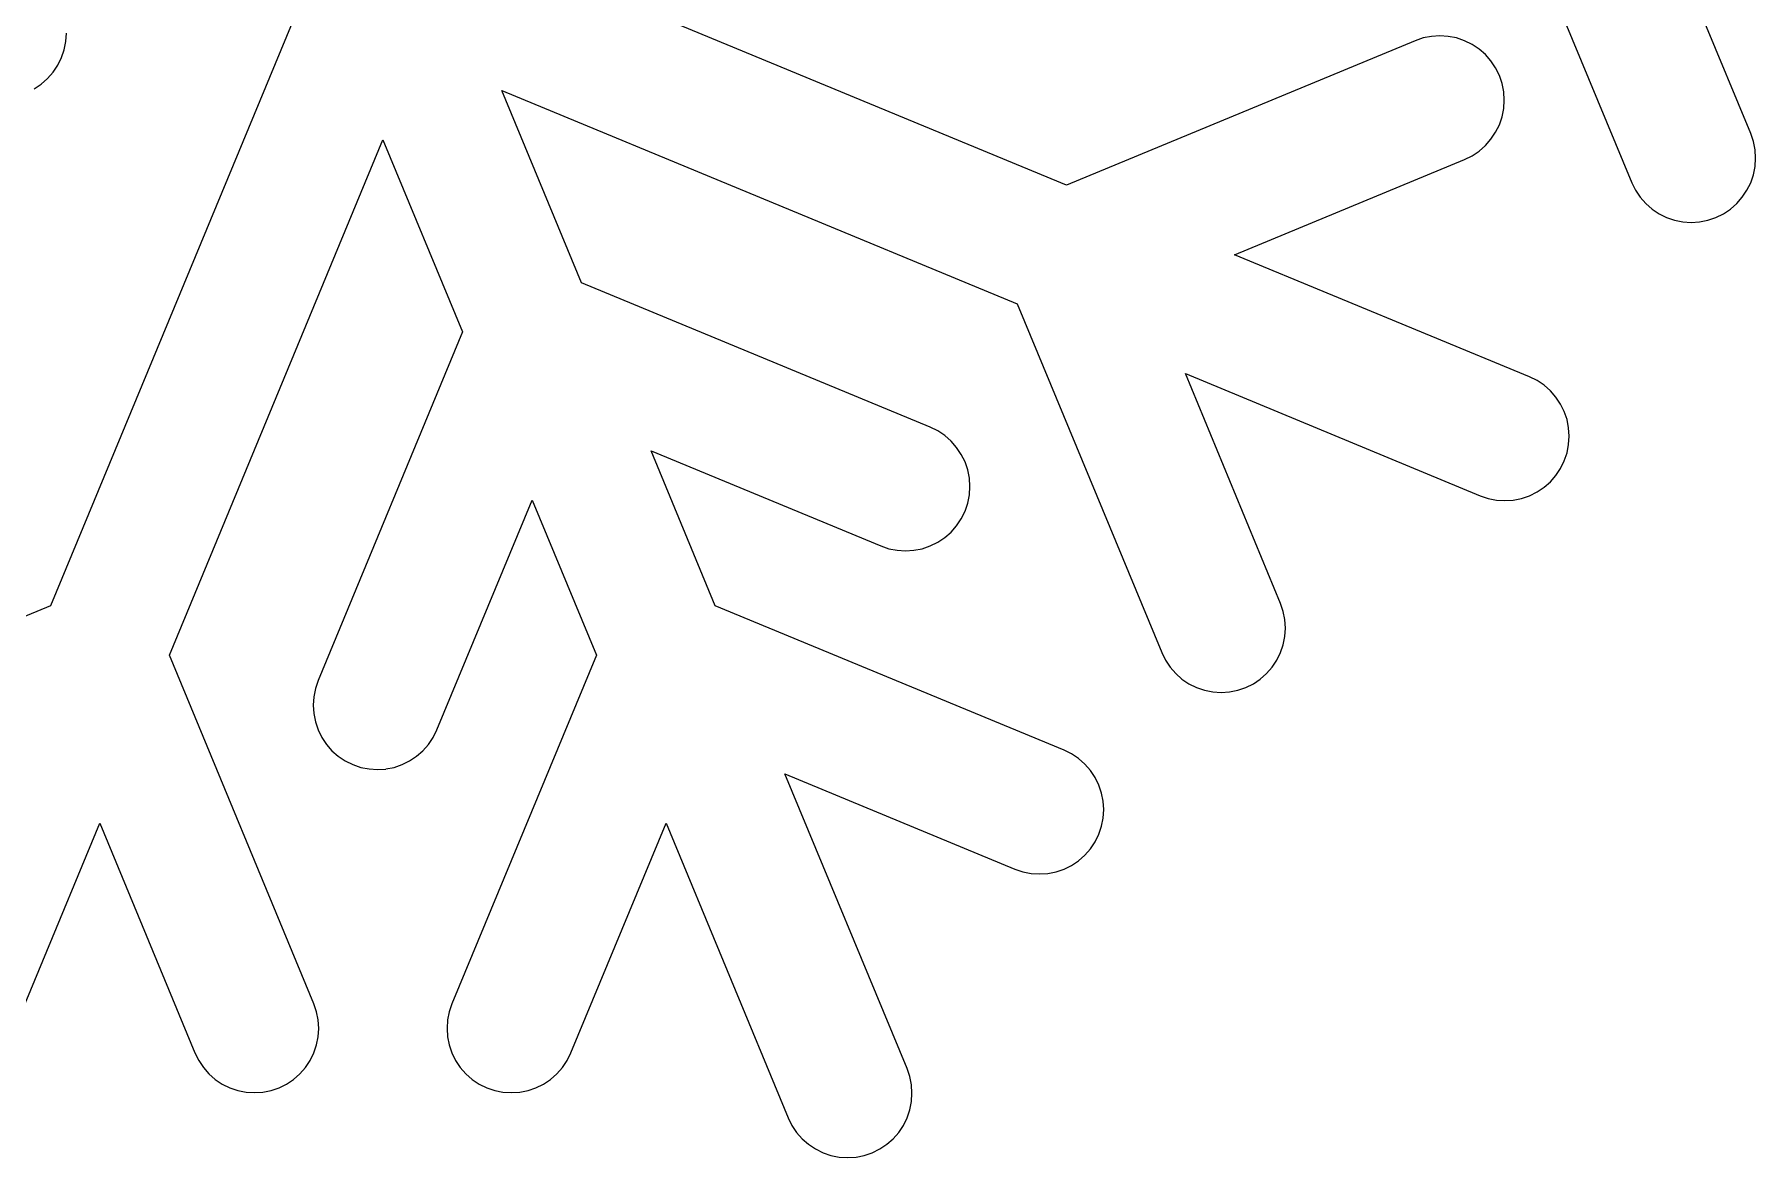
# Model space of a CAD drawing. Header units: centimetres. Extents: x -75 to 51, y -4 to 64.
# Drawn here: x -31.39 to -18.46, y 33.88 to 42.33 of the extents above; entities that cross this region are included whole.
import ezdxf

# ---------------------------------------------------------------- set-up
doc = ezdxf.new("R2010")
doc.units = ezdxf.units.CM
doc.header["$MEASUREMENT"] = 0
doc.layers.add('layer 1', color=7, linetype='Continuous')

msp = doc.modelspace()

# ---------------------------------------------------------------- linework, layer by layer
at = {"layer": 'layer 1', "color": 1, "lineweight": 20}
for points in [[(-20.4767, 43.83107), (-20.4767, 43.83107), (-19.39132, 41.21068), (-19.39132, 41.21068)], [(-18.49819, 41.58062), (-18.49819, 41.58062), (-19.21365, 43.30791), (-19.21365, 43.30791)], [(-23.63816, 41.1928), (-23.63816, 41.1928), (-28.40355, 43.16669), (-28.40355, 43.16669)], [(-29.29664, 42.79675), (-29.29664, 42.79675), (-31.27054, 38.03133), (-31.27054, 38.03133)], [(-31.15531, 42.2727), (-31.15531, 42.2727), (-31.15117, 42.33581), (-31.15117, 42.33581)], [(-20.9579, 42.29851), (-20.9579, 42.29851), (-21.01777, 42.27817), (-21.01777, 42.27817)], [(-20.89591, 42.31083), (-20.89591, 42.31083), (-20.9579, 42.29851), (-20.9579, 42.29851)], [(-20.8328, 42.31498), (-20.8328, 42.31498), (-20.89591, 42.31088), (-20.89591, 42.31088)], [(-20.76972, 42.31083), (-20.76972, 42.31083), (-20.8328, 42.31492), (-20.8328, 42.31492)], [(-20.70771, 42.29851), (-20.70771, 42.29851), (-20.76972, 42.31083), (-20.76972, 42.31083)], [(-20.64783, 42.27817), (-20.64783, 42.27817), (-20.70771, 42.29851), (-20.70771, 42.29851)], [(-31.18796, 42.15084), (-31.18796, 42.15084), (-31.16765, 42.21069), (-31.16765, 42.21069)], [(-31.16765, 42.21069), (-31.16765, 42.21069), (-31.15531, 42.2727), (-31.15531, 42.2727)], [(-21.01777, 42.27817), (-21.01777, 42.27817), (-23.63816, 41.1928), (-23.63816, 41.1928)], [(-20.59113, 42.2502), (-20.59113, 42.2502), (-20.64783, 42.27817), (-20.64783, 42.27817)], [(-20.53856, 42.21509), (-20.53856, 42.21509), (-20.59113, 42.2502), (-20.59113, 42.2502)], [(-20.49102, 42.17341), (-20.49102, 42.17341), (-20.53856, 42.21509), (-20.53856, 42.21509)], [(-20.44936, 42.12585), (-20.44936, 42.12585), (-20.49102, 42.17341), (-20.49102, 42.17341)], [(-31.29274, 41.99403), (-31.29274, 41.99403), (-31.25106, 42.04156), (-31.25106, 42.04156)], [(-31.25106, 42.04156), (-31.25106, 42.04156), (-31.21593, 42.09414), (-31.21593, 42.09414)], [(-31.21593, 42.09414), (-31.21593, 42.09414), (-31.18796, 42.15084), (-31.18796, 42.15084)], [(-20.41422, 42.0733), (-20.41422, 42.0733), (-20.44936, 42.12585), (-20.44936, 42.12585)], [(-20.38625, 42.0166), (-20.38625, 42.0166), (-20.41422, 42.0733), (-20.41422, 42.0733)], [(-31.39284, 41.91721), (-31.39284, 41.91721), (-31.34027, 41.95234), (-31.34027, 41.95234)], [(-31.34027, 41.95234), (-31.34027, 41.95234), (-31.29274, 41.99403), (-31.29274, 41.99403)], [(-27.28217, 40.45948), (-27.28217, 40.45948), (-27.88037, 41.90364), (-27.88037, 41.90364)], [(-27.88037, 41.90364), (-27.88037, 41.90364), (-24.00807, 40.29968), (-24.00807, 40.29968)], [(-20.36592, 41.95673), (-20.36592, 41.95673), (-20.38625, 42.0166), (-20.38625, 42.0166)], [(-20.35359, 41.8947), (-20.35359, 41.8947), (-20.36592, 41.95673), (-20.36592, 41.95673)], [(-20.34946, 41.83162), (-20.34946, 41.83162), (-20.35359, 41.8947), (-20.35359, 41.8947)], [(-20.36592, 41.70652), (-20.36592, 41.70652), (-20.35359, 41.76855), (-20.35359, 41.76855)], [(-20.35359, 41.76855), (-20.35359, 41.76855), (-20.34946, 41.83162), (-20.34946, 41.83162)], [(-20.41422, 41.58995), (-20.41422, 41.58995), (-20.38625, 41.64665), (-20.38625, 41.64665)], [(-20.38625, 41.64665), (-20.38625, 41.64665), (-20.36592, 41.70652), (-20.36592, 41.70652)], [(-30.37744, 37.66141), (-30.37744, 37.66141), (-28.77349, 41.5337), (-28.77349, 41.5337)], [(-28.77349, 41.5337), (-28.77349, 41.5337), (-28.17527, 40.08954), (-28.17527, 40.08954)], [(-20.49102, 41.48984), (-20.49102, 41.48984), (-20.44936, 41.53739), (-20.44936, 41.53739)], [(-20.44936, 41.53739), (-20.44936, 41.53739), (-20.41422, 41.58995), (-20.41422, 41.58995)], [(-18.47789, 41.52074), (-18.47789, 41.52074), (-18.49819, 41.58062), (-18.49819, 41.58062)], [(-18.46553, 41.45875), (-18.46553, 41.45875), (-18.47789, 41.52074), (-18.47789, 41.52074)], [(-22.37512, 40.6696), (-22.37512, 40.6696), (-20.64783, 41.38507), (-20.64783, 41.38507)], [(-20.64783, 41.38507), (-20.64783, 41.38507), (-20.59113, 41.41304), (-20.59113, 41.41304)], [(-20.59113, 41.41304), (-20.59113, 41.41304), (-20.53856, 41.44814), (-20.53856, 41.44814)], [(-20.53856, 41.44814), (-20.53856, 41.44814), (-20.49102, 41.48984), (-20.49102, 41.48984)], [(-18.46142, 41.39566), (-18.46142, 41.39566), (-18.46554, 41.45875), (-18.46554, 41.45875)], [(-18.46553, 41.33258), (-18.46553, 41.33258), (-18.46142, 41.39566), (-18.46142, 41.39566)], [(-18.49819, 41.21068), (-18.49819, 41.21068), (-18.47789, 41.27055), (-18.47789, 41.27055)], [(-18.47789, 41.27055), (-18.47789, 41.27055), (-18.46553, 41.33258), (-18.46553, 41.33258)], [(-19.39132, 41.21068), (-19.39132, 41.21068), (-19.36335, 41.15398), (-19.36335, 41.15398)], [(-19.36335, 41.15398), (-19.36335, 41.15398), (-19.32821, 41.10142), (-19.32821, 41.10142)], [(-18.5613, 41.10142), (-18.5613, 41.10142), (-18.52617, 41.15398), (-18.52617, 41.15398)], [(-18.52617, 41.15398), (-18.52617, 41.15398), (-18.49819, 41.21068), (-18.49819, 41.21068)], [(-19.32821, 41.10142), (-19.32821, 41.10142), (-19.28653, 41.0539), (-19.28653, 41.0539)], [(-19.28653, 41.0539), (-19.28653, 41.0539), (-19.23901, 41.01222), (-19.23901, 41.01222)], [(-19.23901, 41.01222), (-19.23901, 41.01222), (-19.18644, 40.97707), (-19.18644, 40.97707)], [(-18.7031, 40.97707), (-18.7031, 40.97707), (-18.6505, 41.01222), (-18.6505, 41.01222)], [(-18.6505, 41.01222), (-18.6505, 41.01222), (-18.60299, 41.0539), (-18.60299, 41.0539)], [(-18.60299, 41.0539), (-18.60299, 41.0539), (-18.5613, 41.10142), (-18.5613, 41.10142)], [(-19.18644, 40.97707), (-19.18644, 40.97707), (-19.12971, 40.9491), (-19.12971, 40.9491)], [(-19.12971, 40.9491), (-19.12971, 40.9491), (-19.06987, 40.92876), (-19.06987, 40.92876)], [(-19.06987, 40.92876), (-19.06987, 40.92876), (-19.00785, 40.91645), (-19.00785, 40.91645)], [(-19.00785, 40.91645), (-19.00785, 40.91645), (-18.94477, 40.91226), (-18.94477, 40.91226)], [(-18.94477, 40.9123), (-18.94477, 40.9123), (-18.88166, 40.91648), (-18.88166, 40.91648)], [(-18.88166, 40.91645), (-18.88166, 40.91645), (-18.81965, 40.92876), (-18.81965, 40.92876)], [(-18.81965, 40.92876), (-18.81965, 40.92876), (-18.7598, 40.9491), (-18.7598, 40.9491)], [(-18.7598, 40.9491), (-18.7598, 40.9491), (-18.7031, 40.97707), (-18.7031, 40.97707)], [(-20.15987, 39.75205), (-20.15987, 39.75205), (-22.37512, 40.6696), (-22.37512, 40.6696)], [(-24.66182, 39.37406), (-24.66182, 39.37406), (-27.28217, 40.45948), (-27.28217, 40.45948)], [(-24.00807, 40.29968), (-24.00807, 40.29968), (-22.92269, 37.67931), (-22.92269, 37.67931)], [(-28.17527, 40.08954), (-28.17527, 40.08954), (-29.26067, 37.46915), (-29.26067, 37.46915)], [(-22.02959, 38.04925), (-22.02959, 38.04925), (-22.74503, 39.77651), (-22.74503, 39.77651)], [(-22.74503, 39.77651), (-22.74503, 39.77651), (-20.5298, 38.85894), (-20.5298, 38.85894)], [(-20.10317, 39.72408), (-20.10317, 39.72408), (-20.15987, 39.75205), (-20.15987, 39.75205)], [(-20.0506, 39.68893), (-20.0506, 39.68893), (-20.10317, 39.72408), (-20.10317, 39.72408)], [(-20.00306, 39.64724), (-20.00306, 39.64724), (-20.0506, 39.68893), (-20.0506, 39.68893)], [(-19.96136, 39.59973), (-19.96136, 39.59973), (-20.00306, 39.64724), (-20.00306, 39.64724)], [(-19.92623, 39.54716), (-19.92623, 39.54716), (-19.96136, 39.59973), (-19.96136, 39.59973)], [(-19.89829, 39.49046), (-19.89829, 39.49046), (-19.92623, 39.54716), (-19.92623, 39.54716)], [(-19.87796, 39.43059), (-19.87796, 39.43059), (-19.89829, 39.49046), (-19.89829, 39.49046)], [(-24.60511, 39.34611), (-24.60511, 39.34611), (-24.66182, 39.37406), (-24.66182, 39.37406)], [(-24.55255, 39.31098), (-24.55255, 39.31098), (-24.60511, 39.34611), (-24.60511, 39.34611)], [(-24.505, 39.2693), (-24.505, 39.2693), (-24.55255, 39.31098), (-24.55255, 39.31098)], [(-19.86563, 39.36857), (-19.86563, 39.36857), (-19.87796, 39.43059), (-19.87796, 39.43059)], [(-19.86149, 39.30549), (-19.86149, 39.30549), (-19.86563, 39.36857), (-19.86563, 39.36857)], [(-26.27642, 38.03133), (-26.27642, 38.03133), (-26.75902, 39.19643), (-26.75902, 39.19643)], [(-26.75902, 39.19643), (-26.75902, 39.19643), (-25.03175, 38.48098), (-25.03175, 38.48098)], [(-24.46331, 39.22175), (-24.46331, 39.22175), (-24.505, 39.2693), (-24.505, 39.2693)], [(-24.42818, 39.16918), (-24.42818, 39.16918), (-24.46331, 39.22175), (-24.46331, 39.22175)], [(-19.89829, 39.12052), (-19.89829, 39.12052), (-19.87796, 39.18039), (-19.87796, 39.18039)], [(-19.87796, 39.18039), (-19.87796, 39.18039), (-19.86563, 39.24238), (-19.86563, 39.24238)], [(-19.86563, 39.24238), (-19.86563, 39.24238), (-19.8615, 39.30549), (-19.8615, 39.30549)], [(-24.40024, 39.11248), (-24.40024, 39.11248), (-24.42818, 39.16918), (-24.42818, 39.16918)], [(-24.37991, 39.05262), (-24.37991, 39.05262), (-24.40024, 39.11248), (-24.40024, 39.11248)], [(-24.36758, 38.99063), (-24.36758, 38.99063), (-24.37991, 39.05262), (-24.37991, 39.05262)], [(-19.96136, 39.01125), (-19.96136, 39.01125), (-19.92623, 39.06382), (-19.92623, 39.06382)], [(-19.92623, 39.06382), (-19.92623, 39.06382), (-19.89829, 39.12052), (-19.89829, 39.12052)], [(-24.36345, 38.92751), (-24.36345, 38.92751), (-24.36758, 38.99063), (-24.36758, 38.99063)], [(-24.36758, 38.86443), (-24.36758, 38.86443), (-24.36345, 38.92751), (-24.36345, 38.92751)], [(-20.10317, 38.88689), (-20.10317, 38.88689), (-20.0506, 38.92202), (-20.0506, 38.92202)], [(-20.0506, 38.92202), (-20.0506, 38.92202), (-20.00306, 38.96371), (-20.00306, 38.96371)], [(-20.00306, 38.96371), (-20.00306, 38.96371), (-19.96136, 39.01125), (-19.96136, 39.01125)], [(-28.36757, 37.09923), (-28.36757, 37.09923), (-27.65211, 38.82649), (-27.65211, 38.82649)], [(-27.65211, 38.82649), (-27.65211, 38.82649), (-27.16952, 37.66141), (-27.16952, 37.66141)], [(-24.40024, 38.74254), (-24.40024, 38.74254), (-24.37991, 38.80243), (-24.37991, 38.80243)], [(-24.37991, 38.80243), (-24.37991, 38.80243), (-24.36758, 38.86443), (-24.36758, 38.86443)], [(-20.5298, 38.85894), (-20.5298, 38.85894), (-20.46993, 38.8386), (-20.46993, 38.8386)], [(-20.46993, 38.8386), (-20.46993, 38.8386), (-20.40791, 38.82629), (-20.40791, 38.82629)], [(-20.40791, 38.82629), (-20.40791, 38.82629), (-20.34484, 38.8221), (-20.34484, 38.8221)], [(-20.34484, 38.82216), (-20.34484, 38.82216), (-20.28173, 38.82632), (-20.28173, 38.82632)], [(-20.28173, 38.82629), (-20.28173, 38.82629), (-20.21975, 38.8386), (-20.21975, 38.8386)], [(-20.21975, 38.8386), (-20.21975, 38.8386), (-20.15987, 38.85894), (-20.15987, 38.85894)], [(-20.15987, 38.85894), (-20.15987, 38.85894), (-20.10317, 38.88689), (-20.10317, 38.88689)], [(-24.46331, 38.63328), (-24.46331, 38.63328), (-24.42818, 38.68584), (-24.42818, 38.68584)], [(-24.42818, 38.68584), (-24.42818, 38.68584), (-24.40024, 38.74254), (-24.40024, 38.74254)], [(-24.60511, 38.50895), (-24.60511, 38.50895), (-24.55255, 38.54403), (-24.55255, 38.54403)], [(-24.55255, 38.54403), (-24.55255, 38.54403), (-24.505, 38.58573), (-24.505, 38.58573)], [(-24.505, 38.58573), (-24.505, 38.58573), (-24.46331, 38.63328), (-24.46331, 38.63328)], [(-25.03175, 38.48098), (-25.03175, 38.48098), (-24.97189, 38.46064), (-24.97189, 38.46064)], [(-24.97189, 38.46064), (-24.97189, 38.46064), (-24.90986, 38.4483), (-24.90986, 38.4483)], [(-24.90986, 38.4483), (-24.90986, 38.4483), (-24.84679, 38.44422), (-24.84679, 38.44422)], [(-24.84679, 38.44418), (-24.84679, 38.44418), (-24.78368, 38.44827), (-24.78368, 38.44827)], [(-24.78368, 38.4483), (-24.78368, 38.4483), (-24.72169, 38.46064), (-24.72169, 38.46064)], [(-24.72169, 38.46064), (-24.72169, 38.46064), (-24.66182, 38.48098), (-24.66182, 38.48098)], [(-24.66182, 38.48098), (-24.66182, 38.48098), (-24.60511, 38.50895), (-24.60511, 38.50895)], [(-31.27054, 38.03133), (-31.27054, 38.03133), (-33.89091, 36.94597), (-33.89091, 36.94597)], [(-23.65604, 36.94597), (-23.65604, 36.94597), (-26.27642, 38.03133), (-26.27642, 38.03133)], [(-22.00926, 37.98938), (-22.00926, 37.98938), (-22.02959, 38.04925), (-22.02959, 38.04925)], [(-21.99694, 37.92735), (-21.99694, 37.92735), (-22.00926, 37.98938), (-22.00926, 37.98938)], [(-21.9928, 37.86428), (-21.9928, 37.86428), (-21.99693, 37.92735), (-21.99693, 37.92735)], [(-22.00926, 37.73919), (-22.00926, 37.73919), (-21.99694, 37.8012), (-21.99694, 37.8012)], [(-21.99694, 37.8012), (-21.99694, 37.8012), (-21.9928, 37.86428), (-21.9928, 37.86428)], [(-29.29205, 35.04105), (-29.29205, 35.04105), (-30.37744, 37.66141), (-30.37744, 37.66141)], [(-27.16952, 37.66141), (-27.16952, 37.66141), (-28.25491, 35.04105), (-28.25491, 35.04105)], [(-22.92269, 37.67931), (-22.92269, 37.67931), (-22.89471, 37.62261), (-22.89471, 37.62261)], [(-22.05757, 37.62261), (-22.05757, 37.62261), (-22.02959, 37.67931), (-22.02959, 37.67931)], [(-22.02959, 37.67931), (-22.02959, 37.67931), (-22.00926, 37.73919), (-22.00926, 37.73919)], [(-22.89471, 37.62261), (-22.89471, 37.62261), (-22.85961, 37.57005), (-22.85961, 37.57005)], [(-22.85961, 37.57005), (-22.85961, 37.57005), (-22.81792, 37.52249), (-22.81792, 37.52249)], [(-22.81792, 37.52249), (-22.81792, 37.52249), (-22.77038, 37.48081), (-22.77038, 37.48081)], [(-22.1819, 37.48081), (-22.1819, 37.48081), (-22.13435, 37.52249), (-22.13435, 37.52249)], [(-22.13435, 37.52249), (-22.13435, 37.52249), (-22.09267, 37.57005), (-22.09267, 37.57005)], [(-22.09267, 37.57005), (-22.09267, 37.57005), (-22.05757, 37.62261), (-22.05757, 37.62261)], [(-29.281, 37.4093), (-29.281, 37.4093), (-29.29334, 37.34727), (-29.29334, 37.34727)], [(-29.26067, 37.46915), (-29.26067, 37.46915), (-29.281, 37.4093), (-29.281, 37.4093)], [(-22.77038, 37.48081), (-22.77038, 37.48081), (-22.71781, 37.44572), (-22.71781, 37.44572)], [(-22.71781, 37.44572), (-22.71781, 37.44572), (-22.66111, 37.41773), (-22.66111, 37.41773)], [(-22.66111, 37.41773), (-22.66111, 37.41773), (-22.60124, 37.39741), (-22.60124, 37.39741)], [(-22.60124, 37.39741), (-22.60124, 37.39741), (-22.53921, 37.38507), (-22.53921, 37.38507)], [(-22.53921, 37.38507), (-22.53921, 37.38507), (-22.47614, 37.38098), (-22.47614, 37.38098)], [(-22.47614, 37.38094), (-22.47614, 37.38094), (-22.41306, 37.38503), (-22.41306, 37.38503)], [(-22.41306, 37.38507), (-22.41306, 37.38507), (-22.35104, 37.39741), (-22.35104, 37.39741)], [(-22.35104, 37.39741), (-22.35104, 37.39741), (-22.29117, 37.41773), (-22.29117, 37.41773)], [(-22.29117, 37.41773), (-22.29117, 37.41773), (-22.23446, 37.44572), (-22.23446, 37.44572)], [(-22.23446, 37.44572), (-22.23446, 37.44572), (-22.1819, 37.48081), (-22.1819, 37.48081)], [(-29.29334, 37.34727), (-29.29334, 37.34727), (-29.29747, 37.28418), (-29.29747, 37.28418)], [(-29.29747, 37.28418), (-29.29747, 37.28418), (-29.29334, 37.2211), (-29.29334, 37.2211)], [(-29.29334, 37.2211), (-29.29334, 37.2211), (-29.281, 37.15908), (-29.281, 37.15908)], [(-29.281, 37.15908), (-29.281, 37.15908), (-29.26067, 37.09923), (-29.26067, 37.09923)], [(-29.26067, 37.09923), (-29.26067, 37.09923), (-29.23271, 37.04251), (-29.23271, 37.04251)], [(-29.23271, 37.04251), (-29.23271, 37.04251), (-29.19759, 36.98995), (-29.19759, 36.98995)], [(-29.19759, 36.98995), (-29.19759, 36.98995), (-29.1559, 36.94243), (-29.1559, 36.94243)], [(-28.47235, 36.94243), (-28.47235, 36.94243), (-28.43066, 36.98995), (-28.43066, 36.98995)], [(-28.43066, 36.98995), (-28.43066, 36.98995), (-28.39554, 37.04251), (-28.39554, 37.04251)], [(-28.39554, 37.04251), (-28.39554, 37.04251), (-28.36757, 37.09923), (-28.36757, 37.09923)], [(-29.1559, 36.94243), (-29.1559, 36.94243), (-29.10837, 36.90074), (-29.10837, 36.90074)], [(-29.10837, 36.90074), (-29.10837, 36.90074), (-29.0558, 36.8656), (-29.0558, 36.8656)], [(-29.0558, 36.8656), (-29.0558, 36.8656), (-28.99909, 36.83763), (-28.99909, 36.83763)], [(-28.62916, 36.83763), (-28.62916, 36.83763), (-28.57245, 36.8656), (-28.57245, 36.8656)], [(-28.57245, 36.8656), (-28.57245, 36.8656), (-28.51988, 36.90074), (-28.51988, 36.90074)], [(-28.51988, 36.90074), (-28.51988, 36.90074), (-28.47235, 36.94243), (-28.47235, 36.94243)], [(-23.59935, 36.91798), (-23.59935, 36.91798), (-23.65604, 36.94597), (-23.65604, 36.94597)], [(-23.54678, 36.88286), (-23.54678, 36.88286), (-23.59935, 36.91798), (-23.59935, 36.91798)], [(-23.49926, 36.84117), (-23.49926, 36.84117), (-23.54678, 36.88286), (-23.54678, 36.88286)], [(-28.99909, 36.83763), (-28.99909, 36.83763), (-28.93923, 36.81733), (-28.93923, 36.81733)], [(-28.93923, 36.81733), (-28.93923, 36.81733), (-28.87722, 36.80498), (-28.87722, 36.80498)], [(-28.87722, 36.80498), (-28.87722, 36.80498), (-28.81412, 36.80088), (-28.81412, 36.80088)], [(-28.81412, 36.80084), (-28.81412, 36.80084), (-28.75103, 36.80494), (-28.75103, 36.80494)], [(-28.75103, 36.80498), (-28.75103, 36.80498), (-28.68903, 36.81733), (-28.68903, 36.81733)], [(-28.68903, 36.81733), (-28.68903, 36.81733), (-28.62916, 36.83763), (-28.62916, 36.83763)], [(-24.83567, 34.55305), (-24.83567, 34.55305), (-25.75327, 36.7683), (-25.75327, 36.7683)], [(-25.75327, 36.7683), (-25.75327, 36.7683), (-24.02598, 36.05283), (-24.02598, 36.05283)], [(-23.45757, 36.79363), (-23.45757, 36.79363), (-23.49926, 36.84117), (-23.49926, 36.84117)], [(-23.42244, 36.74109), (-23.42244, 36.74109), (-23.45757, 36.79363), (-23.45757, 36.79363)], [(-23.39446, 36.68436), (-23.39446, 36.68436), (-23.42244, 36.74109), (-23.42244, 36.74109)], [(-23.37413, 36.6245), (-23.37413, 36.6245), (-23.39446, 36.68436), (-23.39446, 36.68436)], [(-23.36181, 36.5625), (-23.36181, 36.5625), (-23.37413, 36.6245), (-23.37413, 36.6245)], [(-23.35766, 36.4994), (-23.35766, 36.4994), (-23.36181, 36.5625), (-23.36181, 36.5625)], [(-23.36181, 36.43631), (-23.36181, 36.43631), (-23.35766, 36.4994), (-23.35766, 36.4994)], [(-31.81819, 34.18313), (-31.81819, 34.18313), (-30.90061, 36.39836), (-30.90061, 36.39836)], [(-30.90061, 36.39836), (-30.90061, 36.39836), (-30.18515, 34.67111), (-30.18515, 34.67111)], [(-27.36181, 34.67111), (-27.36181, 34.67111), (-26.64636, 36.39836), (-26.64636, 36.39836)], [(-26.64636, 36.39836), (-26.64636, 36.39836), (-25.72877, 34.18313), (-25.72877, 34.18313)], [(-23.39446, 36.31445), (-23.39446, 36.31445), (-23.37413, 36.37428), (-23.37413, 36.37428)], [(-23.37413, 36.37428), (-23.37413, 36.37428), (-23.36181, 36.43631), (-23.36181, 36.43631)], [(-23.49926, 36.15761), (-23.49926, 36.15761), (-23.45757, 36.20515), (-23.45757, 36.20515)], [(-23.45757, 36.20515), (-23.45757, 36.20515), (-23.42244, 36.25773), (-23.42244, 36.25773)], [(-23.42244, 36.25773), (-23.42244, 36.25773), (-23.39446, 36.31445), (-23.39446, 36.31445)], [(-23.65604, 36.05283), (-23.65604, 36.05283), (-23.59935, 36.0808), (-23.59935, 36.0808)], [(-23.59935, 36.0808), (-23.59935, 36.0808), (-23.54678, 36.11594), (-23.54678, 36.11594)], [(-23.54678, 36.11594), (-23.54678, 36.11594), (-23.49926, 36.15761), (-23.49926, 36.15761)], [(-24.02598, 36.05283), (-24.02598, 36.05283), (-23.96611, 36.03253), (-23.96611, 36.03253)], [(-23.96611, 36.03253), (-23.96611, 36.03253), (-23.90412, 36.02018), (-23.90412, 36.02018)], [(-23.90412, 36.02018), (-23.90412, 36.02018), (-23.84101, 36.01608), (-23.84101, 36.01608)], [(-23.84101, 36.01607), (-23.84101, 36.01607), (-23.77793, 36.02016), (-23.77793, 36.02016)], [(-23.77793, 36.02018), (-23.77793, 36.02018), (-23.71591, 36.03253), (-23.71591, 36.03253)], [(-23.71591, 36.03253), (-23.71591, 36.03253), (-23.65604, 36.05283), (-23.65604, 36.05283)], [(-29.27173, 34.98118), (-29.27173, 34.98118), (-29.29205, 35.04105), (-29.29205, 35.04105)], [(-28.25491, 35.04105), (-28.25491, 35.04105), (-28.27524, 34.98118), (-28.27524, 34.98118)], [(-29.2594, 34.91915), (-29.2594, 34.91915), (-29.27173, 34.98118), (-29.27173, 34.98118)], [(-29.25526, 34.85608), (-29.25526, 34.85608), (-29.25939, 34.91915), (-29.25939, 34.91915)], [(-28.28757, 34.91915), (-28.28757, 34.91915), (-28.29171, 34.85608), (-28.29171, 34.85608)], [(-28.27524, 34.98118), (-28.27524, 34.98118), (-28.28757, 34.91915), (-28.28757, 34.91915)], [(-29.27173, 34.731), (-29.27173, 34.731), (-29.2594, 34.79298), (-29.2594, 34.79298)], [(-29.2594, 34.79298), (-29.2594, 34.79298), (-29.25526, 34.85608), (-29.25526, 34.85608)], [(-28.29171, 34.85608), (-28.29171, 34.85608), (-28.28757, 34.79298), (-28.28757, 34.79298)], [(-28.28757, 34.79298), (-28.28757, 34.79298), (-28.27524, 34.731), (-28.27524, 34.731)], [(-30.18515, 34.67111), (-30.18515, 34.67111), (-30.15719, 34.61441), (-30.15719, 34.61441)], [(-29.32001, 34.61441), (-29.32001, 34.61441), (-29.29205, 34.67111), (-29.29205, 34.67111)], [(-29.29205, 34.67111), (-29.29205, 34.67111), (-29.27173, 34.731), (-29.27173, 34.731)], [(-28.27524, 34.731), (-28.27524, 34.731), (-28.25491, 34.67111), (-28.25491, 34.67111)], [(-28.25491, 34.67111), (-28.25491, 34.67111), (-28.22695, 34.61441), (-28.22695, 34.61441)], [(-27.38978, 34.61441), (-27.38978, 34.61441), (-27.36181, 34.67111), (-27.36181, 34.67111)], [(-30.15719, 34.61441), (-30.15719, 34.61441), (-30.12206, 34.56185), (-30.12206, 34.56185)], [(-30.12206, 34.56185), (-30.12206, 34.56185), (-30.08037, 34.51429), (-30.08037, 34.51429)], [(-29.39682, 34.51429), (-29.39682, 34.51429), (-29.35513, 34.56185), (-29.35513, 34.56185)], [(-29.35513, 34.56185), (-29.35513, 34.56185), (-29.32001, 34.61441), (-29.32001, 34.61441)], [(-28.22695, 34.61441), (-28.22695, 34.61441), (-28.19182, 34.56185), (-28.19182, 34.56185)], [(-28.19182, 34.56185), (-28.19182, 34.56185), (-28.15013, 34.51429), (-28.15013, 34.51429)], [(-27.46659, 34.51429), (-27.46659, 34.51429), (-27.42491, 34.56185), (-27.42491, 34.56185)], [(-27.42491, 34.56185), (-27.42491, 34.56185), (-27.38978, 34.61441), (-27.38978, 34.61441)], [(-24.81534, 34.49322), (-24.81534, 34.49322), (-24.83567, 34.55305), (-24.83567, 34.55305)], [(-30.08037, 34.51429), (-30.08037, 34.51429), (-30.03284, 34.4726), (-30.03284, 34.4726)], [(-30.03284, 34.4726), (-30.03284, 34.4726), (-29.98027, 34.43752), (-29.98027, 34.43752)], [(-29.98027, 34.43752), (-29.98027, 34.43752), (-29.92357, 34.40953), (-29.92357, 34.40953)], [(-29.92357, 34.40953), (-29.92357, 34.40953), (-29.86369, 34.38921), (-29.86369, 34.38921)], [(-29.6135, 34.38921), (-29.6135, 34.38921), (-29.55363, 34.40953), (-29.55363, 34.40953)], [(-29.55363, 34.40953), (-29.55363, 34.40953), (-29.49693, 34.43752), (-29.49693, 34.43752)], [(-29.49693, 34.43752), (-29.49693, 34.43752), (-29.44437, 34.4726), (-29.44437, 34.4726)], [(-29.44437, 34.4726), (-29.44437, 34.4726), (-29.39682, 34.51429), (-29.39682, 34.51429)], [(-28.15013, 34.51429), (-28.15013, 34.51429), (-28.10262, 34.4726), (-28.10262, 34.4726)], [(-28.10262, 34.4726), (-28.10262, 34.4726), (-28.05002, 34.43752), (-28.05002, 34.43752)], [(-28.05002, 34.43752), (-28.05002, 34.43752), (-27.99332, 34.40953), (-27.99332, 34.40953)], [(-27.99332, 34.40953), (-27.99332, 34.40953), (-27.93348, 34.38921), (-27.93348, 34.38921)], [(-27.68326, 34.38921), (-27.68326, 34.38921), (-27.62338, 34.40953), (-27.62338, 34.40953)], [(-27.62338, 34.40953), (-27.62338, 34.40953), (-27.56668, 34.43752), (-27.56668, 34.43752)], [(-27.56668, 34.43752), (-27.56668, 34.43752), (-27.51412, 34.4726), (-27.51412, 34.4726)], [(-27.51412, 34.4726), (-27.51412, 34.4726), (-27.46659, 34.51429), (-27.46659, 34.51429)], [(-24.80301, 34.43119), (-24.80301, 34.43119), (-24.81534, 34.49322), (-24.81534, 34.49322)], [(-24.79888, 34.36812), (-24.79888, 34.36812), (-24.80301, 34.43119), (-24.80301, 34.43119)], [(-29.86369, 34.38921), (-29.86369, 34.38921), (-29.80169, 34.37687), (-29.80169, 34.37687)], [(-29.80169, 34.37687), (-29.80169, 34.37687), (-29.7386, 34.37271), (-29.7386, 34.37271)], [(-29.7386, 34.37274), (-29.7386, 34.37274), (-29.67551, 34.37691), (-29.67551, 34.37691)], [(-29.67551, 34.37687), (-29.67551, 34.37687), (-29.6135, 34.38921), (-29.6135, 34.38921)], [(-27.93348, 34.38921), (-27.93348, 34.38921), (-27.87146, 34.37687), (-27.87146, 34.37687)], [(-27.87146, 34.37687), (-27.87146, 34.37687), (-27.80835, 34.37271), (-27.80835, 34.37271)], [(-27.80835, 34.37274), (-27.80835, 34.37274), (-27.74528, 34.37691), (-27.74528, 34.37691)], [(-27.74528, 34.37687), (-27.74528, 34.37687), (-27.68326, 34.38921), (-27.68326, 34.38921)], [(-24.81534, 34.243), (-24.81534, 34.243), (-24.80301, 34.30502), (-24.80301, 34.30502)], [(-24.80301, 34.30502), (-24.80301, 34.30502), (-24.79888, 34.36812), (-24.79888, 34.36812)], [(-25.72877, 34.18313), (-25.72877, 34.18313), (-25.70082, 34.12641), (-25.70082, 34.12641)], [(-24.86364, 34.12641), (-24.86364, 34.12641), (-24.83567, 34.18313), (-24.83567, 34.18313)], [(-24.83567, 34.18313), (-24.83567, 34.18313), (-24.81534, 34.243), (-24.81534, 34.243)], [(-25.70082, 34.12641), (-25.70082, 34.12641), (-25.66569, 34.07386), (-25.66569, 34.07386)], [(-25.66569, 34.07386), (-25.66569, 34.07386), (-25.624, 34.02633), (-25.624, 34.02633)], [(-25.624, 34.02633), (-25.624, 34.02633), (-25.57645, 33.98464), (-25.57645, 33.98464)], [(-24.98799, 33.98464), (-24.98799, 33.98464), (-24.94043, 34.02633), (-24.94043, 34.02633)], [(-24.94043, 34.02633), (-24.94043, 34.02633), (-24.89875, 34.07386), (-24.89875, 34.07386)], [(-24.89875, 34.07386), (-24.89875, 34.07386), (-24.86364, 34.12641), (-24.86364, 34.12641)], [(-25.57645, 33.98464), (-25.57645, 33.98464), (-25.52389, 33.94952), (-25.52389, 33.94952)], [(-25.52389, 33.94952), (-25.52389, 33.94952), (-25.46719, 33.92154), (-25.46719, 33.92154)], [(-25.46719, 33.92154), (-25.46719, 33.92154), (-25.40731, 33.90124), (-25.40731, 33.90124)], [(-25.40731, 33.90124), (-25.40731, 33.90124), (-25.34529, 33.88889), (-25.34529, 33.88889)], [(-25.34529, 33.88889), (-25.34529, 33.88889), (-25.28222, 33.8848), (-25.28222, 33.8848)], [(-25.28222, 33.88474), (-25.28222, 33.88474), (-25.21914, 33.88883), (-25.21914, 33.88883)], [(-25.21914, 33.88889), (-25.21914, 33.88889), (-25.15713, 33.90124), (-25.15713, 33.90124)], [(-25.15713, 33.90124), (-25.15713, 33.90124), (-25.09725, 33.92154), (-25.09725, 33.92154)], [(-25.09725, 33.92154), (-25.09725, 33.92154), (-25.04055, 33.94952), (-25.04055, 33.94952)], [(-25.04055, 33.94952), (-25.04055, 33.94952), (-24.98799, 33.98464), (-24.98799, 33.98464)]]:
    msp.add_open_spline(points, degree=3, dxfattribs=at)

doc.saveas('drawing.dxf')
